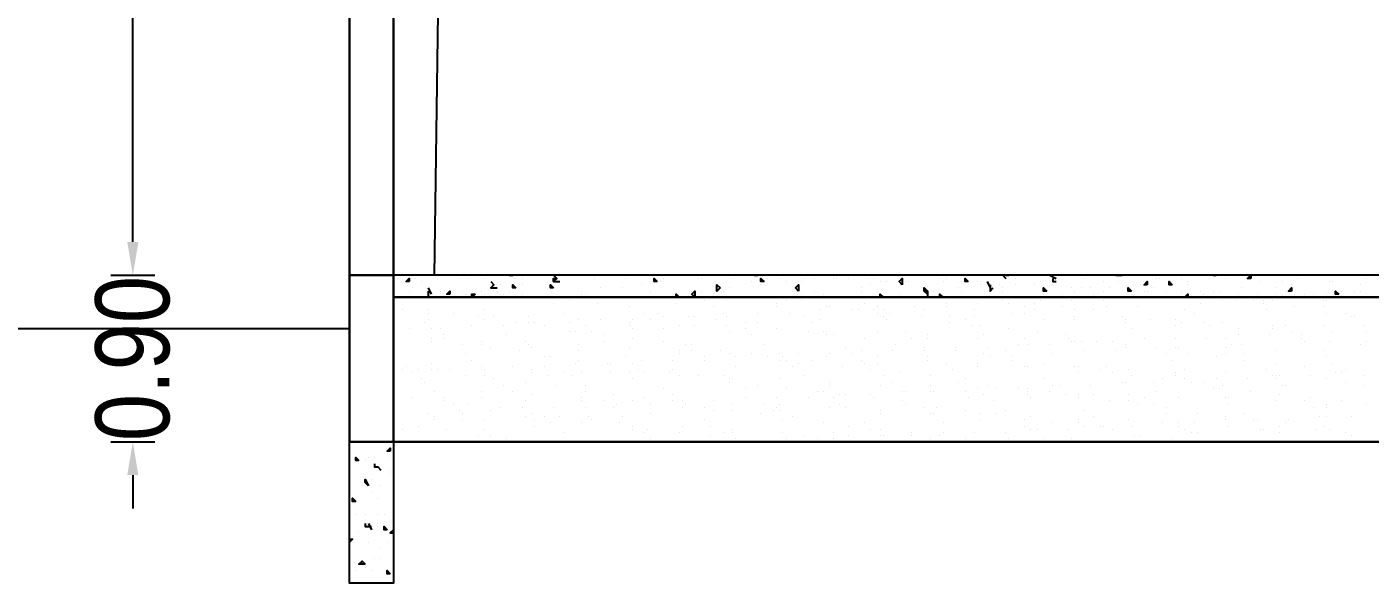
# Model space of a CAD drawing. Header units: metres. Extents: x -941 to 1333, y -28 to 1490.
# Drawn here: x 1009.25 to 1016.5, y 386.67 to 389.67 of the extents above; entities that cross this region are included whole.
import ezdxf

# ---------------------------------------------------------------- set-up
doc = ezdxf.new("R2010")
doc.units = ezdxf.units.M
for name, color, linetype in [('BLK_3_FLR_0_REGULAR_ROOM_1', 4, 'Continuous'), ('BLK_3_HT_OF_BLDG', 5, 'Continuous'), ('BLK_3_PLINTH_HEIGHT', 7, 'Continuous')]:
    doc.layers.add(name, color=color, linetype=linetype)
doc.styles.add('style2A', font='swissc.ttf')
doc.dimstyles.get("Standard").update_dxf_attribs({"dimtxt": 0.4, "dimasz": 0.18, "dimexe": 0.18, "dimexo": 0.0625, "dimgap": 0, "dimtad": 0, "dimzin": 0, "dimdsep": 46, "dimtxsty": 'style2A', "dimcen": 0.09, "dimse1": 1, "dimse2": 1, "dimadec": 0, "dimazin": 0, "dimtfac": 1, "dimtofl": 0, "dimtmove": 0, "dimatfit": 3, "dimfxl": 0, "dimtolj": 1, "dimtzin": 0, "dimarcsym": 0})

# ---------------------------------------------------------------- blocks, each defined once
blk = doc.blocks.new('*D959')
at = {"layer": 'BLK_3_HT_OF_BLDG', "color": 0, "lineweight": -2}
for p, q in [((1007.7842, 401.26), (1007.7842, 395.4135)), ((1007.7842, 388.5111), (1007.7842, 394.3576))]:
    blk.add_line(p, q, dxfattribs=at)
at = {"layer": 'BLK_3_HT_OF_BLDG', "color": 0}
for points in [[(1007.7542, 401.26), (1007.8142, 401.26), (1007.7842, 401.44)], [(1007.7542, 388.5111), (1007.8142, 388.5111), (1007.7842, 388.3311)]]:
    blk.add_solid(points, dxfattribs=at)
at = {"layer": 'Defpoints', "color": 0}
for p in [(1021.1996, 401.44), (1007.7842, 388.3311), (1021.1996, 388.3311)]:
    blk.add_point(p, dxfattribs=at)
at = {"layer": 'BLK_3_HT_OF_BLDG', "color": 0, "insert": (1007.7842, 394.8855), "char_height": 0.4, "attachment_point": 5, "rotation": 90, "style": 'style2A'}
blk.add_mtext('\\A1;13.11', dxfattribs=at)
blk = doc.blocks.new('*D960')
at = {"layer": 'BLK_3_PLINTH_HEIGHT', "color": 0, "lineweight": -2}
for p, q in [((1009.818, 388.5111), (1009.818, 388.6911)), ((1009.818, 387.2523), (1009.818, 387.0723))]:
    blk.add_line(p, q, dxfattribs=at)
at = {"layer": 'BLK_3_PLINTH_HEIGHT', "color": 0}
for points in [[(1009.788, 388.5111), (1009.848, 388.5111), (1009.818, 388.3311)], [(1009.788, 387.2523), (1009.848, 387.2523), (1009.818, 387.4323)]]:
    blk.add_solid(points, dxfattribs=at)
at = {"layer": 'Defpoints', "color": 0}
for p in [(1010.9882, 388.3311), (1009.818, 387.4323), (1010.9882, 387.4323)]:
    blk.add_point(p, dxfattribs=at)
at = {"layer": 'BLK_3_PLINTH_HEIGHT', "color": 0, "insert": (1009.818, 387.8817), "char_height": 0.4, "attachment_point": 5, "rotation": 90, "style": 'style2A'}
blk.add_mtext('\\A1;0.90', dxfattribs=at)
blk = doc.blocks.new('*D957')
at = {"layer": 'BLK_3_FLR_0_REGULAR_ROOM_1', "color": 0, "lineweight": -2}
for p, q in [((1009.818, 400.3487), (1009.818, 394.9941)), ((1009.818, 388.5111), (1009.818, 393.8658))]:
    blk.add_line(p, q, dxfattribs=at)
at = {"layer": 'BLK_3_FLR_0_REGULAR_ROOM_1', "color": 0}
for points in [[(1009.788, 400.3487), (1009.848, 400.3487), (1009.818, 400.5287)], [(1009.788, 388.5111), (1009.848, 388.5111), (1009.818, 388.3311)]]:
    blk.add_solid(points, dxfattribs=at)
at = {"layer": 'Defpoints', "color": 0}
for p in [(1020.3101, 400.5287), (1009.818, 388.3311), (1020.3101, 388.3311)]:
    blk.add_point(p, dxfattribs=at)
at = {"layer": 'BLK_3_FLR_0_REGULAR_ROOM_1', "color": 0, "insert": (1009.818, 394.4299), "char_height": 0.4, "attachment_point": 5, "rotation": 90, "style": 'style2A'}
blk.add_mtext('\\A1;12.20', dxfattribs=at)

msp = doc.modelspace()

# ---------------------------------------------------------------- linework, layer by layer
at = {"lineweight": 25}
for points in [[(1011.22558, 400.54116), (1011.22558, 388.33111), (1011.22558, 400.54116)], [(1011.61562, 400.54116), (1011.44604, 388.33111)], [(1029.04886, 387.43232), (1029.04886, 388.33111), (1029.04886, 390.77312), (1029.28627, 390.77312), (1029.28627, 388.33111), (1029.28627, 387.43232), (1010.98816, 387.43232), (1010.98816, 388.33111), (1010.98816, 390.77312), (1011.22558, 390.77312), (1011.22558, 388.33111), (1011.22558, 387.43232)], [(1009.69932, 388.33111), (1009.93674, 388.33111)], [(1029.28627, 388.33111), (1010.98816, 388.33111)], [(1011.34429, 388.31415), (1011.34429, 388.31415)], [(1011.3782, 388.2972), (1011.3782, 388.2972)], [(1011.54779, 388.33111), (1011.54779, 388.33111)], [(1011.58171, 388.31415), (1011.58171, 388.31415)], [(1011.63258, 388.31415), (1011.63258, 388.31415)], [(1011.71737, 388.31415), (1011.71737, 388.31415)], [(1011.75129, 388.2972), (1011.76825, 388.28024), (1011.75129, 388.26328), (1011.78521, 388.26328)], [(1011.85304, 388.33111), (1011.87, 388.33111)], [(1011.87, 388.33111), (1011.87, 388.33111)], [(1011.92087, 388.31415), (1011.92087, 388.31415)], [(1012.09046, 388.33111), (1012.10742, 388.31415), (1012.09046, 388.2972), (1012.12437, 388.2972)], [(1012.10742, 388.31415), (1012.10742, 388.31415)], [(1012.10742, 388.2972), (1012.10742, 388.2972)], [(1012.12437, 388.2972), (1012.12437, 388.2972)], [(1012.22612, 388.33111), (1012.22612, 388.33111)], [(1012.31092, 388.31415), (1012.31092, 388.31415)], [(1012.34483, 388.33111), (1012.34483, 388.33111)], [(1012.41267, 388.33111), (1012.41267, 388.33111)], [(1012.44658, 388.33111), (1012.44658, 388.33111)], [(1012.44658, 388.33111), (1012.44658, 388.33111)], [(1012.4805, 388.31415), (1012.4805, 388.31415)], [(1012.66704, 388.2972), (1012.66704, 388.2972)], [(1012.684, 388.31415), (1012.684, 388.31415)], [(1012.76879, 388.33111), (1012.76879, 388.33111)], [(1012.87054, 388.31415), (1012.87054, 388.31415)], [(1012.8875, 388.31415), (1012.8875, 388.31415)], [(1012.8875, 388.31415), (1012.8875, 388.31415)], [(1013.05709, 388.31415), (1013.05709, 388.31415)], [(1013.091, 388.33111), (1013.091, 388.33111)], [(1013.15884, 388.2972), (1013.15884, 388.2972)], [(1013.19275, 388.33111), (1013.19275, 388.33111)], [(1013.19275, 388.33111), (1013.19275, 388.33111)], [(1013.24363, 388.31415), (1013.24363, 388.31415)], [(1013.2945, 388.33111), (1013.2945, 388.33111)], [(1013.31146, 388.31415), (1013.31146, 388.31415)], [(1013.34538, 388.2972), (1013.34538, 388.2972)], [(1013.39625, 388.33111), (1013.39625, 388.33111)], [(1013.43017, 388.2972), (1013.43017, 388.2972)], [(1013.44713, 388.31415), (1013.44713, 388.31415)], [(1013.46409, 388.33111), (1013.46409, 388.33111)], [(1013.498, 388.31415), (1013.498, 388.31415)], [(1013.59975, 388.31415), (1013.59975, 388.31415)], [(1013.61671, 388.31415), (1013.61671, 388.31415)], [(1013.63367, 388.33111), (1013.63367, 388.33111)], [(1013.68455, 388.31415), (1013.68455, 388.31415)], [(1013.7863, 388.31415), (1013.7863, 388.31415)], [(1013.82021, 388.31415), (1013.82021, 388.31415)], [(1013.85413, 388.2972), (1013.85413, 388.2972)], [(1013.88805, 388.2972), (1013.88805, 388.2972)], [(1013.9898, 388.2972), (1013.9898, 388.2972)], [(1014.00676, 388.2972), (1014.00676, 388.2972)], [(1014.09155, 388.2972), (1014.09155, 388.2972)], [(1014.12547, 388.33111), (1014.12547, 388.33111)], [(1014.17634, 388.31415), (1014.17634, 388.31415)], [(1014.1933, 388.2972), (1014.1933, 388.2972)], [(1014.21026, 388.31415), (1014.21026, 388.31415)], [(1014.29505, 388.2972), (1014.29505, 388.2972)], [(1014.37984, 388.2972), (1014.37984, 388.2972)], [(1014.3968, 388.2972), (1014.3968, 388.2972)], [(1014.43072, 388.2972), (1014.44767, 388.26328)], [(1014.51551, 388.33111), (1014.51551, 388.33111)], [(1014.53247, 388.33111), (1014.53247, 388.33111)], [(1014.53247, 388.33111), (1014.54943, 388.33111)], [(1014.54943, 388.33111), (1014.54943, 388.33111)], [(1014.58334, 388.31415), (1014.58334, 388.31415)], [(1014.58334, 388.31415), (1014.58334, 388.31415)], [(1014.71901, 388.2972), (1014.71901, 388.2972)], [(1014.76988, 388.33111), (1014.8038, 388.31415)], [(1014.76988, 388.2972), (1014.76988, 388.2972)], [(1014.78684, 388.31415), (1014.78684, 388.2972), (1014.8038, 388.2972)], [(1014.82076, 388.33111), (1014.82076, 388.33111)], [(1014.93947, 388.33111), (1014.93947, 388.33111)], [(1014.95643, 388.31415), (1014.95643, 388.31415)], [(1015.05818, 388.2972), (1015.05818, 388.2972)], [(1015.12601, 388.33111), (1015.15993, 388.33111)], [(1015.12601, 388.33111), (1015.12601, 388.33111)], [(1015.14297, 388.2972), (1015.14297, 388.2972)], [(1015.34647, 388.31415), (1015.34647, 388.31415)], [(1015.36343, 388.33111), (1015.36343, 388.33111)], [(1015.36343, 388.31415), (1015.36343, 388.31415)], [(1015.48214, 388.31415), (1015.48214, 388.31415)], [(1015.51605, 388.2972), (1015.51605, 388.2972)], [(1015.63476, 388.31415), (1015.63476, 388.31415)], [(1015.65172, 388.33111), (1015.65172, 388.33111)], [(1015.71955, 388.31415), (1015.71955, 388.31415)], [(1015.83826, 388.31415), (1015.83826, 388.31415)], [(1015.9061, 388.2972), (1015.9061, 388.2972)], [(1015.9061, 388.2972), (1015.9061, 388.2972)], [(1016.02481, 388.2972), (1016.02481, 388.2972)], [(1016.1096, 388.31415), (1016.1096, 388.31415)], [(1016.22831, 388.33111), (1016.22831, 388.33111)], [(1016.27918, 388.2972), (1016.27918, 388.2972)], [(1016.29614, 388.2972), (1016.29614, 388.2972)], [(1016.48268, 388.31415), (1016.48268, 388.31415)], [(1011.31037, 388.24632), (1011.31037, 388.24632)], [(1011.32733, 388.26328), (1011.32733, 388.26328)], [(1011.41212, 388.26328), (1011.42908, 388.22936)], [(1011.41212, 388.24632), (1011.41212, 388.2124)], [(1011.41212, 388.24632), (1011.41212, 388.24632)], [(1011.47995, 388.24632), (1011.47995, 388.24632)], [(1011.51387, 388.22936), (1011.51387, 388.22936)], [(1011.59866, 388.24632), (1011.59866, 388.24632)], [(1011.61562, 388.22936), (1011.61562, 388.22936)], [(1011.70041, 388.24632), (1011.70041, 388.24632)], [(1011.71737, 388.22936), (1011.71737, 388.22936)], [(1011.78521, 388.24632), (1011.78521, 388.24632)], [(1011.80216, 388.28024), (1011.80216, 388.28024)], [(1011.81912, 388.22936), (1011.81912, 388.22936)], [(1011.85304, 388.24632), (1011.85304, 388.24632)], [(1011.90391, 388.28024), (1011.90391, 388.28024)], [(1011.92087, 388.28024), (1011.92087, 388.28024)], [(1011.92087, 388.22936), (1011.92087, 388.22936)], [(1012.24308, 388.24632), (1012.24308, 388.24632)], [(1012.24308, 388.22936), (1012.24308, 388.22936)], [(1012.26004, 388.22936), (1012.26004, 388.22936)], [(1012.34483, 388.26328), (1012.34483, 388.26328)], [(1012.46354, 388.26328), (1012.46354, 388.26328)], [(1012.56529, 388.28024), (1012.56529, 388.28024)], [(1012.61617, 388.24632), (1012.61617, 388.24632)], [(1012.75183, 388.2124), (1012.75183, 388.22936), (1012.76879, 388.2124)], [(1012.83663, 388.24632), (1012.83663, 388.24632)], [(1012.8875, 388.24632), (1012.8875, 388.24632)], [(1013.00621, 388.24632), (1013.00621, 388.24632)], [(1013.00621, 388.24632), (1013.00621, 388.24632)], [(1013.04013, 388.26328), (1013.04013, 388.26328)], [(1013.20971, 388.28024), (1013.20971, 388.28024)], [(1013.3793, 388.24632), (1013.3793, 388.24632)], [(1013.43017, 388.22936), (1013.43017, 388.22936)], [(1013.498, 388.24632), (1013.498, 388.24632)], [(1013.54888, 388.22936), (1013.54888, 388.22936)], [(1013.75238, 388.26328), (1013.75238, 388.26328)], [(1013.75238, 388.24632), (1013.75238, 388.24632)], [(1013.80326, 388.28024), (1013.80326, 388.28024)], [(1013.85413, 388.2124), (1013.85413, 388.22936), (1013.87109, 388.2124)], [(1013.95588, 388.22936), (1013.95588, 388.22936)], [(1013.97284, 388.28024), (1013.97284, 388.28024)], [(1014.07459, 388.26328), (1014.07459, 388.26328)], [(1014.09155, 388.24632), (1014.10851, 388.22936)], [(1014.10851, 388.24632), (1014.10851, 388.2124)], [(1014.14242, 388.24632), (1014.14242, 388.24632)], [(1014.17634, 388.2124), (1014.17634, 388.22936), (1014.1933, 388.2124)], [(1014.27809, 388.26328), (1014.27809, 388.26328)], [(1014.29505, 388.24632), (1014.29505, 388.24632)], [(1014.3968, 388.28024), (1014.3968, 388.28024)], [(1014.3968, 388.28024), (1014.3968, 388.28024)], [(1014.44767, 388.28024), (1014.44767, 388.24632), (1014.46463, 388.26328)], [(1014.49855, 388.28024), (1014.49855, 388.28024)], [(1014.51551, 388.26328), (1014.51551, 388.26328)], [(1014.51551, 388.24632), (1014.51551, 388.24632)], [(1014.58334, 388.28024), (1014.58334, 388.28024)], [(1014.68509, 388.28024), (1014.68509, 388.28024)], [(1014.73597, 388.24632), (1014.73597, 388.24632)], [(1014.78684, 388.28024), (1014.78684, 388.28024)], [(1014.83772, 388.22936), (1014.83772, 388.22936)], [(1014.88859, 388.26328), (1014.88859, 388.26328)], [(1014.90555, 388.24632), (1014.90555, 388.24632)], [(1014.93947, 388.26328), (1014.93947, 388.26328)], [(1014.99034, 388.26328), (1014.99034, 388.26328)], [(1015.0073, 388.22936), (1015.0073, 388.22936)], [(1015.05818, 388.24632), (1015.05818, 388.24632)], [(1015.09209, 388.26328), (1015.09209, 388.26328)], [(1015.19384, 388.26328), (1015.19384, 388.26328)], [(1015.2108, 388.22936), (1015.2108, 388.22936)], [(1015.26168, 388.28024), (1015.26168, 388.28024)], [(1015.27864, 388.24632), (1015.27864, 388.24632)], [(1015.29559, 388.24632), (1015.29559, 388.24632)], [(1015.32951, 388.26328), (1015.32951, 388.26328)], [(1015.39735, 388.24632), (1015.39735, 388.24632)], [(1015.48214, 388.24632), (1015.48214, 388.24632)], [(1015.48214, 388.24632), (1015.48214, 388.24632)], [(1015.4991, 388.2124), (1015.51605, 388.22936), (1015.51605, 388.2124)], [(1015.51605, 388.28024), (1015.51605, 388.28024)], [(1015.58389, 388.24632), (1015.58389, 388.24632)], [(1015.60085, 388.22936), (1015.60085, 388.22936)], [(1015.65172, 388.24632), (1015.65172, 388.24632)], [(1015.68564, 388.24632), (1015.68564, 388.24632)], [(1015.78739, 388.22936), (1015.78739, 388.22936)], [(1015.80435, 388.26328), (1015.80435, 388.26328)], [(1015.88914, 388.22936), (1015.88914, 388.22936)], [(1015.99089, 388.26328), (1015.99089, 388.26328)], [(1015.99089, 388.22936), (1015.99089, 388.22936)], [(1016.02481, 388.22936), (1016.02481, 388.22936)], [(1016.04176, 388.24632), (1016.04176, 388.24632)], [(1016.09264, 388.22936), (1016.09264, 388.22936)], [(1016.14351, 388.22936), (1016.14351, 388.22936)], [(1016.19439, 388.22936), (1016.19439, 388.22936)], [(1016.26222, 388.22936), (1016.26222, 388.22936)], [(1016.34702, 388.24632), (1016.34702, 388.24632)], [(1016.41485, 388.24632), (1016.41485, 388.24632)], [(1016.44877, 388.28024), (1016.44877, 388.28024)], [(1016.44877, 388.24632), (1016.44877, 388.24632)], [(1017.05927, 388.2124), (1011.22558, 388.2124)], [(1011.42908, 388.2124), (1011.44604, 388.2124)], [(1012.02262, 388.2124), (1012.02262, 388.2124)], [(1012.09046, 388.17849), (1012.09046, 388.17849)], [(1012.17525, 388.19544), (1012.17525, 388.19544)], [(1012.22612, 388.2124), (1012.22612, 388.2124)], [(1012.32787, 388.17849), (1012.32787, 388.17849)], [(1012.4805, 388.2124), (1012.4805, 388.2124)], [(1012.4805, 388.2124), (1012.4805, 388.2124)], [(1012.49746, 388.16153), (1012.49746, 388.16153)], [(1012.75183, 388.2124), (1012.75183, 388.2124)], [(1012.75183, 388.17849), (1012.75183, 388.17849)], [(1012.90446, 388.19544), (1012.90446, 388.19544)], [(1012.95534, 388.16153), (1012.95534, 388.16153)], [(1013.02317, 388.19544), (1013.02317, 388.19544)], [(1013.26059, 388.2124), (1013.26059, 388.2124)], [(1013.2945, 388.17849), (1013.2945, 388.17849)], [(1013.2945, 388.16153), (1013.2945, 388.16153)], [(1013.34538, 388.19544), (1013.34538, 388.19544)], [(1013.43017, 388.19544), (1013.43017, 388.19544)], [(1013.56584, 388.16153), (1013.56584, 388.16153)], [(1013.5828, 388.16153), (1013.5828, 388.16153)], [(1013.76934, 388.2124), (1013.76934, 388.2124)], [(1013.76934, 388.17849), (1013.76934, 388.17849)], [(1013.83717, 388.16153), (1013.83717, 388.16153)], [(1014.04067, 388.16153), (1014.04067, 388.16153)], [(1014.12547, 388.2124), (1014.12547, 388.2124)], [(1014.17634, 388.2124), (1014.17634, 388.2124)], [(1014.21026, 388.17849), (1014.21026, 388.17849)], [(1014.21026, 388.16153), (1014.21026, 388.16153)], [(1014.37984, 388.17849), (1014.37984, 388.17849)], [(1014.51551, 388.19544), (1014.51551, 388.19544)], [(1014.54943, 388.17849), (1014.54943, 388.17849)], [(1014.63422, 388.16153), (1014.63422, 388.16153)], [(1014.68509, 388.17849), (1014.68509, 388.17849)], [(1014.71901, 388.19544), (1014.71901, 388.19544)], [(1014.83772, 388.16153), (1014.83772, 388.16153)], [(1014.88859, 388.19544), (1014.88859, 388.19544)], [(1015.0073, 388.2124), (1015.0073, 388.2124)], [(1015.05818, 388.19544), (1015.05818, 388.19544)], [(1015.07514, 388.16153), (1015.07514, 388.16153)], [(1015.15993, 388.2124), (1015.15993, 388.2124)], [(1015.22776, 388.2124), (1015.22776, 388.2124)], [(1015.24472, 388.16153), (1015.24472, 388.16153)], [(1015.58389, 388.17849), (1015.58389, 388.17849)], [(1015.7026, 388.19544), (1015.7026, 388.19544)], [(1015.77043, 388.19544), (1015.77043, 388.19544)], [(1015.87218, 388.19544), (1015.87218, 388.19544)], [(1015.92306, 388.19544), (1015.92306, 388.19544)], [(1015.92306, 388.17849), (1015.92306, 388.17849)], [(1015.97393, 388.19544), (1015.97393, 388.19544)], [(1016.09264, 388.16153), (1016.09264, 388.16153)], [(1016.24527, 388.19544), (1016.24527, 388.19544)], [(1016.24527, 388.16153), (1016.24527, 388.16153)], [(1016.26222, 388.19544), (1016.26222, 388.19544)], [(1016.29614, 388.2124), (1016.29614, 388.2124)], [(1011.27645, 388.14457), (1011.27645, 388.14457)], [(1011.39516, 388.07674), (1011.39516, 388.07674)], [(1011.41212, 388.14457), (1011.41212, 388.14457)], [(1011.41212, 388.12761), (1011.41212, 388.12761)], [(1011.41212, 388.09369), (1011.41212, 388.09369)], [(1011.54779, 388.12761), (1011.54779, 388.12761)], [(1011.68346, 388.11065), (1011.68346, 388.11065)], [(1011.71737, 388.14457), (1011.71737, 388.14457)], [(1011.71737, 388.09369), (1011.71737, 388.09369)], [(1011.76825, 388.11065), (1011.76825, 388.11065)], [(1011.88696, 388.07674), (1011.88696, 388.07674)], [(1011.95479, 388.11065), (1011.95479, 388.11065)], [(1011.95479, 388.07674), (1011.95479, 388.07674)], [(1011.98871, 388.07674), (1011.98871, 388.07674)], [(1012.14133, 388.12761), (1012.14133, 388.12761)], [(1012.17525, 388.07674), (1012.17525, 388.07674)], [(1012.22612, 388.09369), (1012.22612, 388.09369)], [(1012.34483, 388.09369), (1012.34483, 388.09369)], [(1012.49746, 388.07674), (1012.49746, 388.07674)], [(1012.51442, 388.09369), (1012.51442, 388.09369)], [(1012.58225, 388.12761), (1012.58225, 388.12761)], [(1012.61617, 388.09369), (1012.61617, 388.09369)], [(1012.65008, 388.12761), (1012.65008, 388.12761)], [(1012.684, 388.11065), (1012.684, 388.11065)], [(1012.81967, 388.11065), (1012.81967, 388.11065)], [(1012.85359, 388.11065), (1012.85359, 388.11065)], [(1012.97229, 388.09369), (1012.97229, 388.09369)], [(1013.00621, 388.12761), (1013.00621, 388.12761)], [(1013.02317, 388.11065), (1013.02317, 388.11065)], [(1013.12492, 388.07674), (1013.12492, 388.07674)], [(1013.19275, 388.12761), (1013.19275, 388.12761)], [(1013.19275, 388.07674), (1013.19275, 388.07674)], [(1013.36234, 388.12761), (1013.36234, 388.12761)], [(1013.44713, 388.11065), (1013.44713, 388.11065)], [(1013.48105, 388.07674), (1013.48105, 388.07674)], [(1013.53192, 388.14457), (1013.53192, 388.14457)], [(1013.53192, 388.09369), (1013.53192, 388.09369)], [(1013.70151, 388.14457), (1013.70151, 388.14457)], [(1013.73542, 388.14457), (1013.73542, 388.14457)], [(1013.82021, 388.14457), (1013.82021, 388.14457)], [(1013.83717, 388.12761), (1013.83717, 388.12761)], [(1013.87109, 388.14457), (1013.87109, 388.14457)], [(1013.87109, 388.11065), (1013.87109, 388.11065)], [(1013.88805, 388.09369), (1013.88805, 388.09369)], [(1013.90501, 388.12761), (1013.90501, 388.12761)], [(1014.07459, 388.11065), (1014.07459, 388.11065)], [(1014.09155, 388.14457), (1014.09155, 388.14457)], [(1014.22722, 388.11065), (1014.22722, 388.11065)], [(1014.22722, 388.07674), (1014.22722, 388.07674)], [(1014.31201, 388.09369), (1014.31201, 388.09369)], [(1014.36288, 388.14457), (1014.36288, 388.14457)], [(1014.36288, 388.11065), (1014.36288, 388.11065)], [(1014.56638, 388.12761), (1014.56638, 388.12761)], [(1014.63422, 388.12761), (1014.63422, 388.12761)], [(1014.68509, 388.14457), (1014.68509, 388.14457)], [(1014.73597, 388.09369), (1014.73597, 388.09369)], [(1014.90555, 388.14457), (1014.90555, 388.14457)], [(1014.90555, 388.11065), (1014.90555, 388.11065)], [(1014.90555, 388.09369), (1014.90555, 388.09369)], [(1015.0073, 388.14457), (1015.0073, 388.14457)], [(1015.15993, 388.11065), (1015.15993, 388.11065)], [(1015.17689, 388.09369), (1015.17689, 388.09369)], [(1015.17689, 388.07674), (1015.17689, 388.07674)], [(1015.31255, 388.09369), (1015.31255, 388.09369)], [(1015.44822, 388.09369), (1015.44822, 388.09369)], [(1015.48214, 388.07674), (1015.48214, 388.07674)], [(1015.4991, 388.14457), (1015.4991, 388.14457)], [(1015.54997, 388.12761), (1015.54997, 388.12761)], [(1015.60085, 388.07674), (1015.60085, 388.07674)], [(1015.7026, 388.07674), (1015.7026, 388.07674)], [(1015.94001, 388.14457), (1015.94001, 388.14457)], [(1016.26222, 388.12761), (1016.26222, 388.12761)], [(1016.36397, 388.12761), (1016.36397, 388.12761)], [(1016.39789, 388.11065), (1016.39789, 388.11065)], [(1016.41485, 388.11065), (1016.41485, 388.11065)], [(1010.98816, 388.04282), (1007.08773, 388.04282)], [(1011.31037, 388.04282), (1011.31037, 388.04282)], [(1011.42908, 388.04282), (1011.42908, 388.04282)], [(1011.47995, 388.04282), (1011.47995, 388.04282)], [(1011.49691, 388.0089), (1011.49691, 388.0089)], [(1011.64954, 388.05978), (1011.64954, 388.05978)], [(1011.81912, 388.05978), (1011.81912, 388.05978)], [(1011.81912, 388.05978), (1011.81912, 388.05978)], [(1011.83608, 388.0089), (1011.83608, 388.0089)], [(1012.03958, 388.05978), (1012.03958, 388.05978)], [(1012.17525, 388.02586), (1012.17525, 388.02586)], [(1012.20917, 388.02586), (1012.20917, 388.02586)], [(1012.26004, 388.05978), (1012.26004, 388.05978)], [(1012.29396, 388.02586), (1012.29396, 388.02586)], [(1012.36179, 388.0089), (1012.36179, 388.0089)], [(1012.49746, 388.05978), (1012.49746, 388.05978)], [(1012.51442, 388.04282), (1012.51442, 388.04282)], [(1012.684, 388.04282), (1012.684, 388.04282)], [(1012.76879, 388.05978), (1012.76879, 388.05978)], [(1012.85359, 388.05978), (1012.85359, 388.05978)], [(1013.02317, 388.05978), (1013.02317, 388.05978)], [(1013.04013, 388.02586), (1013.04013, 388.02586)], [(1013.12492, 388.04282), (1013.12492, 388.04282)], [(1013.15884, 388.0089), (1013.15884, 388.0089)], [(1013.2945, 388.04282), (1013.2945, 388.04282)], [(1013.2945, 388.04282), (1013.2945, 388.04282)], [(1013.46409, 388.02586), (1013.46409, 388.02586)], [(1013.54888, 388.02586), (1013.54888, 388.02586)], [(1013.56584, 388.02586), (1013.56584, 388.02586)], [(1013.56584, 388.0089), (1013.56584, 388.0089)], [(1013.59975, 388.0089), (1013.59975, 388.0089)], [(1013.83717, 388.02586), (1013.83717, 388.02586)], [(1013.9898, 388.02586), (1013.9898, 388.02586)], [(1014.10851, 388.0089), (1014.10851, 388.0089)], [(1014.34592, 388.05978), (1014.34592, 388.05978)], [(1014.3968, 388.05978), (1014.3968, 388.05978)], [(1014.41376, 388.0089), (1014.41376, 388.0089)], [(1014.54943, 388.04282), (1014.54943, 388.04282)], [(1014.70205, 388.02586), (1014.70205, 388.02586)], [(1014.85468, 388.0089), (1014.85468, 388.0089)], [(1015.2108, 388.04282), (1015.2108, 388.04282)], [(1015.44822, 388.05978), (1015.44822, 388.05978)], [(1015.63476, 388.05978), (1015.63476, 388.05978)], [(1015.78739, 388.04282), (1015.78739, 388.04282)], [(1015.78739, 388.0089), (1015.78739, 388.0089)], [(1015.95697, 388.0089), (1015.95697, 388.0089)], [(1015.95697, 388.0089), (1015.95697, 388.0089)], [(1015.97393, 388.05978), (1015.97393, 388.05978)], [(1015.97393, 388.04282), (1015.97393, 388.04282)], [(1016.04176, 388.05978), (1016.04176, 388.05978)], [(1016.07568, 388.02586), (1016.07568, 388.02586)], [(1016.12656, 388.0089), (1016.12656, 388.0089)], [(1016.24527, 388.05978), (1016.24527, 388.05978)], [(1016.29614, 388.02586), (1016.29614, 388.02586)], [(1016.46572, 388.05978), (1016.46572, 388.05978)], [(1016.48268, 388.02586), (1016.48268, 388.02586)], [(1011.42908, 387.99194), (1011.42908, 387.99194)], [(1011.42908, 387.97499), (1011.42908, 387.97499)], [(1011.49691, 387.99194), (1011.49691, 387.99194)], [(1011.59866, 387.95803), (1011.59866, 387.95803)], [(1011.70041, 387.97499), (1011.70041, 387.97499)], [(1011.70041, 387.95803), (1011.70041, 387.95803)], [(1011.75129, 387.94107), (1011.75129, 387.94107)], [(1011.93783, 387.97499), (1011.93783, 387.97499)], [(1011.95479, 387.95803), (1011.95479, 387.95803)], [(1011.97175, 387.94107), (1011.97175, 387.94107)], [(1012.22612, 387.95803), (1012.22612, 387.95803)], [(1012.36179, 387.97499), (1012.36179, 387.97499)], [(1012.49746, 387.94107), (1012.49746, 387.94107)], [(1012.51442, 387.99194), (1012.51442, 387.99194)], [(1012.684, 387.97499), (1012.684, 387.97499)], [(1012.80271, 387.95803), (1012.80271, 387.95803)], [(1012.83663, 387.95803), (1012.83663, 387.95803)], [(1013.22667, 387.95803), (1013.22667, 387.95803)], [(1013.66759, 387.94107), (1013.66759, 387.94107)], [(1013.76934, 387.99194), (1013.76934, 387.99194)], [(1013.93892, 387.95803), (1013.93892, 387.95803)], [(1014.02371, 387.99194), (1014.02371, 387.99194)], [(1014.09155, 387.94107), (1014.09155, 387.94107)], [(1014.09155, 387.94107), (1014.09155, 387.94107)], [(1014.10851, 387.99194), (1014.10851, 387.99194)], [(1014.26113, 387.94107), (1014.26113, 387.94107)], [(1014.37984, 387.99194), (1014.37984, 387.99194)], [(1014.43072, 387.94107), (1014.43072, 387.94107)], [(1014.6003, 387.95803), (1014.6003, 387.95803)], [(1014.63422, 387.99194), (1014.63422, 387.99194)], [(1014.65118, 387.95803), (1014.65118, 387.95803)], [(1014.76988, 387.95803), (1014.76988, 387.95803)], [(1014.87163, 387.99194), (1014.87163, 387.99194)], [(1014.88859, 387.97499), (1014.88859, 387.97499)], [(1014.90555, 387.97499), (1014.90555, 387.97499)], [(1014.93947, 387.97499), (1014.93947, 387.97499)], [(1015.02426, 387.97499), (1015.02426, 387.97499)], [(1015.10905, 387.97499), (1015.10905, 387.97499)], [(1015.17689, 387.95803), (1015.17689, 387.95803)], [(1015.17689, 387.95803), (1015.17689, 387.95803)], [(1015.17689, 387.94107), (1015.17689, 387.94107)], [(1015.27864, 387.99194), (1015.27864, 387.99194)], [(1015.27864, 387.99194), (1015.27864, 387.99194)], [(1015.34647, 387.94107), (1015.34647, 387.94107)], [(1015.44822, 387.99194), (1015.44822, 387.99194)], [(1015.44822, 387.94107), (1015.44822, 387.94107)], [(1015.46518, 387.94107), (1015.46518, 387.94107)], [(1015.6178, 387.99194), (1015.6178, 387.99194)], [(1015.71955, 387.99194), (1015.71955, 387.99194)], [(1015.71955, 387.94107), (1015.71955, 387.94107)], [(1015.75347, 387.95803), (1015.75347, 387.95803)], [(1015.80435, 387.95803), (1015.80435, 387.95803)], [(1016.12656, 387.99194), (1016.12656, 387.99194)], [(1016.14351, 387.97499), (1016.14351, 387.97499)], [(1016.14351, 387.97499), (1016.14351, 387.97499)], [(1016.27918, 387.97499), (1016.27918, 387.97499)], [(1016.44877, 387.95803), (1016.44877, 387.95803)], [(1016.48268, 387.97499), (1016.48268, 387.97499)], [(1011.61562, 387.90715), (1011.61562, 387.90715)], [(1011.64954, 387.87324), (1011.64954, 387.87324)], [(1011.90391, 387.92411), (1011.90391, 387.92411)], [(1012.03958, 387.89019), (1012.03958, 387.89019)], [(1012.0735, 387.89019), (1012.0735, 387.89019)], [(1012.22612, 387.92411), (1012.22612, 387.92411)], [(1012.22612, 387.87324), (1012.22612, 387.87324)], [(1012.4805, 387.89019), (1012.4805, 387.89019)], [(1012.56529, 387.87324), (1012.56529, 387.87324)], [(1012.73488, 387.87324), (1012.73488, 387.87324)], [(1012.76879, 387.92411), (1012.76879, 387.92411)], [(1012.76879, 387.90715), (1012.76879, 387.90715)], [(1012.83663, 387.92411), (1012.83663, 387.92411)], [(1012.90446, 387.89019), (1012.90446, 387.89019)], [(1012.90446, 387.87324), (1012.90446, 387.87324)], [(1012.98925, 387.92411), (1012.98925, 387.92411)], [(1013.04013, 387.90715), (1013.04013, 387.90715)], [(1013.07404, 387.89019), (1013.07404, 387.89019)], [(1013.15884, 387.90715), (1013.15884, 387.90715)], [(1013.24363, 387.89019), (1013.24363, 387.89019)], [(1013.31146, 387.90715), (1013.31146, 387.90715)], [(1013.31146, 387.87324), (1013.31146, 387.87324)], [(1013.32842, 387.89019), (1013.32842, 387.89019)], [(1013.34538, 387.87324), (1013.34538, 387.87324)], [(1013.41321, 387.90715), (1013.41321, 387.90715)], [(1013.48105, 387.87324), (1013.48105, 387.87324)], [(1013.56584, 387.89019), (1013.56584, 387.89019)], [(1013.5828, 387.90715), (1013.5828, 387.90715)], [(1013.70151, 387.90715), (1013.70151, 387.90715)], [(1013.75238, 387.92411), (1013.75238, 387.92411)], [(1013.75238, 387.87324), (1013.75238, 387.87324)], [(1013.83717, 387.89019), (1013.83717, 387.89019)], [(1013.92196, 387.92411), (1013.92196, 387.92411)], [(1014.09155, 387.92411), (1014.09155, 387.92411)], [(1014.10851, 387.89019), (1014.10851, 387.89019)], [(1014.10851, 387.87324), (1014.10851, 387.87324)], [(1014.26113, 387.92411), (1014.26113, 387.92411)], [(1014.41376, 387.90715), (1014.41376, 387.90715)], [(1014.44767, 387.89019), (1014.44767, 387.89019)], [(1014.53247, 387.92411), (1014.53247, 387.92411)], [(1014.56638, 387.89019), (1014.56638, 387.89019)], [(1014.56638, 387.87324), (1014.56638, 387.87324)], [(1014.78684, 387.90715), (1014.78684, 387.90715)], [(1014.95643, 387.92411), (1014.95643, 387.92411)], [(1015.12601, 387.92411), (1015.12601, 387.92411)], [(1015.39735, 387.90715), (1015.39735, 387.90715)], [(1015.43126, 387.87324), (1015.43126, 387.87324)], [(1015.51605, 387.90715), (1015.51605, 387.90715)], [(1015.66868, 387.89019), (1015.66868, 387.89019)], [(1015.71955, 387.90715), (1015.71955, 387.90715)], [(1015.82131, 387.90715), (1015.82131, 387.90715)], [(1015.82131, 387.87324), (1015.82131, 387.87324)], [(1015.99089, 387.92411), (1015.99089, 387.92411)], [(1016.24527, 387.92411), (1016.24527, 387.92411)], [(1016.26222, 387.89019), (1016.26222, 387.89019)], [(1016.26222, 387.89019), (1016.26222, 387.89019)], [(1011.27645, 387.82236), (1011.27645, 387.82236)], [(1011.29341, 387.83932), (1011.29341, 387.83932)], [(1011.32733, 387.8054), (1011.32733, 387.8054)], [(1011.36125, 387.82236), (1011.36125, 387.82236)], [(1011.42908, 387.85628), (1011.42908, 387.85628)], [(1011.42908, 387.82236), (1011.42908, 387.82236)], [(1011.463, 387.82236), (1011.463, 387.82236)], [(1011.53083, 387.82236), (1011.53083, 387.82236)], [(1011.61562, 387.78844), (1011.61562, 387.78844)], [(1011.70041, 387.83932), (1011.70041, 387.83932)], [(1011.70041, 387.82236), (1011.70041, 387.82236)], [(1011.71737, 387.82236), (1011.71737, 387.82236)], [(1011.71737, 387.78844), (1011.71737, 387.78844)], [(1011.87, 387.83932), (1011.87, 387.83932)], [(1011.97175, 387.82236), (1011.97175, 387.82236)], [(1011.97175, 387.8054), (1011.97175, 387.8054)], [(1012.03958, 387.83932), (1012.03958, 387.83932)], [(1012.05654, 387.78844), (1012.05654, 387.78844)], [(1012.14133, 387.8054), (1012.14133, 387.8054)], [(1012.19221, 387.78844), (1012.19221, 387.78844)], [(1012.20917, 387.85628), (1012.20917, 387.85628)], [(1012.24308, 387.8054), (1012.24308, 387.8054)], [(1012.37875, 387.85628), (1012.37875, 387.85628)], [(1012.39571, 387.85628), (1012.39571, 387.85628)], [(1012.39571, 387.8054), (1012.39571, 387.8054)], [(1012.49746, 387.8054), (1012.49746, 387.8054)], [(1012.51442, 387.85628), (1012.51442, 387.85628)], [(1012.54833, 387.82236), (1012.54833, 387.82236)], [(1012.58225, 387.8054), (1012.58225, 387.8054)], [(1012.71792, 387.8054), (1012.71792, 387.8054)], [(1012.73488, 387.82236), (1012.73488, 387.82236)], [(1012.76879, 387.78844), (1012.76879, 387.78844)], [(1012.87054, 387.78844), (1012.87054, 387.78844)], [(1013.00621, 387.78844), (1013.00621, 387.78844)], [(1013.07404, 387.83932), (1013.07404, 387.83932)], [(1013.3793, 387.83932), (1013.3793, 387.83932)], [(1013.41321, 387.85628), (1013.41321, 387.85628)], [(1013.44713, 387.78844), (1013.44713, 387.78844)], [(1013.65063, 387.83932), (1013.65063, 387.83932)], [(1013.76934, 387.85628), (1013.76934, 387.85628)], [(1013.80326, 387.82236), (1013.80326, 387.82236)], [(1013.83717, 387.85628), (1013.83717, 387.85628)], [(1013.87109, 387.78844), (1013.87109, 387.78844)], [(1013.95588, 387.8054), (1013.95588, 387.8054)], [(1014.12547, 387.78844), (1014.12547, 387.78844)], [(1014.21026, 387.85628), (1014.21026, 387.85628)], [(1014.24417, 387.82236), (1014.24417, 387.82236)], [(1014.37984, 387.85628), (1014.37984, 387.85628)], [(1014.37984, 387.83932), (1014.37984, 387.83932)], [(1014.63422, 387.83932), (1014.63422, 387.83932)], [(1014.65118, 387.83932), (1014.65118, 387.83932)], [(1014.73597, 387.85628), (1014.73597, 387.85628)], [(1014.90555, 387.83932), (1014.90555, 387.83932)], [(1014.92251, 387.83932), (1014.92251, 387.83932)], [(1014.92251, 387.8054), (1014.92251, 387.8054)], [(1015.04122, 387.82236), (1015.04122, 387.82236)], [(1015.07514, 387.83932), (1015.07514, 387.83932)], [(1015.10905, 387.8054), (1015.10905, 387.8054)], [(1015.19384, 387.82236), (1015.19384, 387.82236)], [(1015.2108, 387.78844), (1015.2108, 387.78844)], [(1015.44822, 387.8054), (1015.44822, 387.8054)], [(1015.44822, 387.78844), (1015.44822, 387.78844)], [(1015.4991, 387.82236), (1015.4991, 387.82236)], [(1015.71955, 387.8054), (1015.71955, 387.8054)], [(1015.94001, 387.82236), (1015.94001, 387.82236)], [(1015.97393, 387.78844), (1015.97393, 387.78844)], [(1015.99089, 387.85628), (1015.99089, 387.85628)], [(1015.99089, 387.78844), (1015.99089, 387.78844)], [(1016.00785, 387.78844), (1016.00785, 387.78844)], [(1016.14351, 387.83932), (1016.14351, 387.83932)], [(1016.17743, 387.78844), (1016.17743, 387.78844)], [(1016.29614, 387.85628), (1016.29614, 387.85628)], [(1016.3131, 387.8054), (1016.3131, 387.8054)], [(1016.34702, 387.8054), (1016.34702, 387.8054)], [(1016.36397, 387.82236), (1016.36397, 387.82236)], [(1016.46572, 387.78844), (1016.46572, 387.78844)], [(1011.3782, 387.77148), (1011.3782, 387.77148)], [(1011.39516, 387.75453), (1011.39516, 387.75453)], [(1011.76825, 387.77148), (1011.76825, 387.77148)], [(1011.81912, 387.73757), (1011.81912, 387.73757)], [(1011.93783, 387.75453), (1011.93783, 387.75453)], [(1012.10742, 387.73757), (1012.10742, 387.73757)], [(1012.26004, 387.73757), (1012.26004, 387.73757)], [(1012.51442, 387.77148), (1012.51442, 387.77148)], [(1012.684, 387.72061), (1012.684, 387.72061)], [(1013.04013, 387.77148), (1013.04013, 387.77148)], [(1013.04013, 387.77148), (1013.04013, 387.77148)], [(1013.04013, 387.75453), (1013.04013, 387.75453)], [(1013.05709, 387.77148), (1013.05709, 387.77148)], [(1013.12492, 387.72061), (1013.12492, 387.72061)], [(1013.19275, 387.73757), (1013.19275, 387.73757)], [(1013.31146, 387.77148), (1013.31146, 387.77148)], [(1013.34538, 387.72061), (1013.34538, 387.72061)], [(1013.5828, 387.75453), (1013.5828, 387.75453)], [(1013.5828, 387.73757), (1013.5828, 387.73757)], [(1013.85413, 387.73757), (1013.85413, 387.73757)], [(1013.92196, 387.75453), (1013.92196, 387.75453)], [(1014.12547, 387.73757), (1014.12547, 387.73757)], [(1014.27809, 387.75453), (1014.27809, 387.75453)], [(1014.31201, 387.77148), (1014.31201, 387.77148)], [(1014.37984, 387.72061), (1014.37984, 387.72061)], [(1014.43072, 387.73757), (1014.43072, 387.73757)], [(1014.48159, 387.72061), (1014.48159, 387.72061)], [(1014.6003, 387.72061), (1014.6003, 387.72061)], [(1014.65118, 387.72061), (1014.65118, 387.72061)], [(1014.73597, 387.77148), (1014.73597, 387.77148)], [(1014.78684, 387.73757), (1014.78684, 387.73757)], [(1014.82076, 387.73757), (1014.82076, 387.73757)], [(1014.99034, 387.73757), (1014.99034, 387.73757)], [(1015.15993, 387.75453), (1015.15993, 387.75453)], [(1015.17689, 387.75453), (1015.17689, 387.75453)], [(1015.32951, 387.75453), (1015.32951, 387.75453)], [(1015.38039, 387.77148), (1015.38039, 387.77148)], [(1015.4991, 387.77148), (1015.4991, 387.77148)], [(1015.53301, 387.75453), (1015.53301, 387.75453)], [(1015.60085, 387.75453), (1015.60085, 387.75453)], [(1015.65172, 387.72061), (1015.65172, 387.72061)], [(1015.66868, 387.77148), (1015.66868, 387.77148)], [(1015.68564, 387.72061), (1015.68564, 387.72061)], [(1015.7026, 387.73757), (1015.7026, 387.73757)], [(1015.83826, 387.77148), (1015.83826, 387.77148)], [(1015.99089, 387.77148), (1015.99089, 387.77148)], [(1016.02481, 387.73757), (1016.02481, 387.73757)], [(1016.04176, 387.73757), (1016.04176, 387.73757)], [(1016.26222, 387.77148), (1016.26222, 387.77148)], [(1016.36397, 387.75453), (1016.36397, 387.75453)], [(1016.46572, 387.73757), (1016.46572, 387.73757)], [(1011.32733, 387.66973), (1011.32733, 387.66973)], [(1011.44604, 387.70365), (1011.44604, 387.70365)], [(1011.49691, 387.66973), (1011.49691, 387.66973)], [(1011.49691, 387.65278), (1011.49691, 387.65278)], [(1011.70041, 387.70365), (1011.70041, 387.70365)], [(1011.70041, 387.66973), (1011.70041, 387.66973)], [(1011.87, 387.70365), (1011.87, 387.70365)], [(1011.93783, 387.65278), (1011.93783, 387.65278)], [(1011.97175, 387.68669), (1011.97175, 387.68669)], [(1012.24308, 387.66973), (1012.24308, 387.66973)], [(1012.24308, 387.65278), (1012.24308, 387.65278)], [(1012.26004, 387.70365), (1012.26004, 387.70365)], [(1012.36179, 387.65278), (1012.36179, 387.65278)], [(1012.41267, 387.68669), (1012.41267, 387.68669)], [(1012.51442, 387.65278), (1012.51442, 387.65278)], [(1012.58225, 387.66973), (1012.58225, 387.66973)], [(1012.73488, 387.68669), (1012.73488, 387.68669)], [(1012.73488, 387.65278), (1012.73488, 387.65278)], [(1012.78575, 387.65278), (1012.78575, 387.65278)], [(1012.78575, 387.65278), (1012.78575, 387.65278)], [(1012.95534, 387.65278), (1012.95534, 387.65278)], [(1013.12492, 387.66973), (1013.12492, 387.66973)], [(1013.2945, 387.66973), (1013.2945, 387.66973)], [(1013.46409, 387.66973), (1013.46409, 387.66973)], [(1013.51496, 387.70365), (1013.51496, 387.70365)], [(1013.54888, 387.70365), (1013.54888, 387.70365)], [(1013.59975, 387.66973), (1013.59975, 387.66973)], [(1013.63367, 387.68669), (1013.63367, 387.68669)], [(1013.66759, 387.68669), (1013.66759, 387.68669)], [(1013.80326, 387.68669), (1013.80326, 387.68669)], [(1013.82021, 387.66973), (1013.82021, 387.66973)], [(1013.97284, 387.70365), (1013.97284, 387.70365)], [(1013.97284, 387.65278), (1013.97284, 387.65278)], [(1013.9898, 387.70365), (1013.9898, 387.70365)], [(1014.12547, 387.70365), (1014.12547, 387.70365)], [(1014.14242, 387.70365), (1014.14242, 387.70365)], [(1014.31201, 387.70365), (1014.31201, 387.70365)], [(1014.32897, 387.66973), (1014.32897, 387.66973)], [(1014.41376, 387.68669), (1014.41376, 387.68669)], [(1014.46463, 387.65278), (1014.46463, 387.65278)], [(1014.65118, 387.70365), (1014.65118, 387.70365)], [(1014.65118, 387.68669), (1014.65118, 387.68669)], [(1014.66813, 387.66973), (1014.66813, 387.66973)], [(1014.76988, 387.70365), (1014.76988, 387.70365)], [(1014.85468, 387.68669), (1014.85468, 387.68669)], [(1014.92251, 387.68669), (1014.92251, 387.68669)], [(1014.92251, 387.66973), (1014.92251, 387.66973)], [(1015.0073, 387.68669), (1015.0073, 387.68669)], [(1015.09209, 387.65278), (1015.09209, 387.65278)], [(1015.19384, 387.68669), (1015.19384, 387.68669)], [(1015.19384, 387.65278), (1015.19384, 387.65278)], [(1015.27864, 387.66973), (1015.27864, 387.66973)], [(1015.34647, 387.70365), (1015.34647, 387.70365)], [(1015.46518, 387.66973), (1015.46518, 387.66973)], [(1015.71955, 387.66973), (1015.71955, 387.66973)], [(1015.73651, 387.66973), (1015.73651, 387.66973)], [(1015.85522, 387.70365), (1015.85522, 387.70365)], [(1015.99089, 387.65278), (1015.99089, 387.65278)], [(1016.00785, 387.68669), (1016.00785, 387.68669)], [(1016.14351, 387.65278), (1016.14351, 387.65278)], [(1016.17743, 387.66973), (1016.17743, 387.66973)], [(1016.34702, 387.65278), (1016.34702, 387.65278)], [(1011.41212, 387.58494), (1011.41212, 387.58494)], [(1011.54779, 387.63582), (1011.54779, 387.63582)], [(1011.58171, 387.6019), (1011.58171, 387.6019)], [(1011.59866, 387.58494), (1011.59866, 387.58494)], [(1011.63258, 387.63582), (1011.63258, 387.63582)], [(1011.75129, 387.6019), (1011.75129, 387.6019)], [(1011.80216, 387.61886), (1011.80216, 387.61886)], [(1011.92087, 387.61886), (1011.92087, 387.61886)], [(1011.97175, 387.58494), (1011.97175, 387.58494)], [(1012.09046, 387.61886), (1012.09046, 387.61886)], [(1012.26004, 387.61886), (1012.26004, 387.61886)], [(1012.41267, 387.61886), (1012.41267, 387.61886)], [(1012.42963, 387.63582), (1012.42963, 387.63582)], [(1012.61617, 387.63582), (1012.61617, 387.63582)], [(1012.61617, 387.58494), (1012.61617, 387.58494)], [(1012.78575, 387.61886), (1012.78575, 387.61886)], [(1012.80271, 387.63582), (1012.80271, 387.63582)], [(1012.90446, 387.61886), (1012.90446, 387.61886)], [(1012.95534, 387.6019), (1012.95534, 387.6019)], [(1013.05709, 387.63582), (1013.05709, 387.63582)], [(1013.05709, 387.6019), (1013.05709, 387.6019)], [(1013.20971, 387.58494), (1013.20971, 387.58494)], [(1013.22667, 387.63582), (1013.22667, 387.63582)], [(1013.27755, 387.6019), (1013.27755, 387.6019)], [(1013.2945, 387.61886), (1013.2945, 387.61886)], [(1013.31146, 387.63582), (1013.31146, 387.63582)], [(1013.31146, 387.6019), (1013.31146, 387.6019)], [(1013.5828, 387.61886), (1013.5828, 387.61886)], [(1013.63367, 387.63582), (1013.63367, 387.63582)], [(1013.66759, 387.61886), (1013.66759, 387.61886)], [(1013.85413, 387.6019), (1013.85413, 387.6019)], [(1013.85413, 387.58494), (1013.85413, 387.58494)], [(1013.9898, 387.63582), (1013.9898, 387.63582)], [(1014.09155, 387.61886), (1014.09155, 387.61886)], [(1014.12547, 387.58494), (1014.12547, 387.58494)], [(1014.14242, 387.58494), (1014.14242, 387.58494)], [(1014.15938, 387.61886), (1014.15938, 387.61886)], [(1014.31201, 387.6019), (1014.31201, 387.6019)], [(1014.3968, 387.58494), (1014.3968, 387.58494)], [(1014.48159, 387.58494), (1014.48159, 387.58494)], [(1014.53247, 387.6019), (1014.53247, 387.6019)], [(1014.95643, 387.6019), (1014.95643, 387.6019)], [(1015.24472, 387.63582), (1015.24472, 387.63582)], [(1015.32951, 387.63582), (1015.32951, 387.63582)], [(1015.39735, 387.61886), (1015.39735, 387.61886)], [(1015.39735, 387.58494), (1015.39735, 387.58494)], [(1015.56693, 387.58494), (1015.56693, 387.58494)], [(1015.73651, 387.63582), (1015.73651, 387.63582)], [(1015.82131, 387.58494), (1015.82131, 387.58494)], [(1016.19439, 387.61886), (1016.19439, 387.61886)], [(1016.26222, 387.63582), (1016.26222, 387.63582)], [(1016.26222, 387.61886), (1016.26222, 387.61886)], [(1016.48268, 387.63582), (1016.48268, 387.63582)], [(1011.27645, 387.50015), (1011.27645, 387.50015)], [(1011.36125, 387.51711), (1011.36125, 387.51711)], [(1011.44604, 387.56798), (1011.44604, 387.56798)], [(1011.44604, 387.55103), (1011.44604, 387.55103)], [(1011.51387, 387.50015), (1011.51387, 387.50015)], [(1011.59866, 387.55103), (1011.59866, 387.55103)], [(1011.71737, 387.55103), (1011.71737, 387.55103)], [(1011.71737, 387.50015), (1011.71737, 387.50015)], [(1011.93783, 387.56798), (1011.93783, 387.56798)], [(1011.98871, 387.55103), (1011.98871, 387.55103)], [(1011.98871, 387.51711), (1011.98871, 387.51711)], [(1012.03958, 387.56798), (1012.03958, 387.56798)], [(1012.0735, 387.53407), (1012.0735, 387.53407)], [(1012.12437, 387.56798), (1012.12437, 387.56798)], [(1012.24308, 387.53407), (1012.24308, 387.53407)], [(1012.277, 387.56798), (1012.277, 387.56798)], [(1012.29396, 387.55103), (1012.29396, 387.55103)], [(1012.44658, 387.53407), (1012.44658, 387.53407)], [(1012.46354, 387.56798), (1012.46354, 387.56798)], [(1012.51442, 387.51711), (1012.51442, 387.51711)], [(1012.51442, 387.50015), (1012.51442, 387.50015)], [(1012.59921, 387.50015), (1012.59921, 387.50015)], [(1012.78575, 387.51711), (1012.78575, 387.51711)], [(1012.90446, 387.55103), (1012.90446, 387.55103)], [(1012.93838, 387.51711), (1012.93838, 387.51711)], [(1013.05709, 387.50015), (1013.05709, 387.50015)], [(1013.32842, 387.55103), (1013.32842, 387.55103)], [(1013.3793, 387.56798), (1013.3793, 387.56798)], [(1013.54888, 387.53407), (1013.54888, 387.53407)], [(1013.68455, 387.51711), (1013.68455, 387.51711)], [(1013.76934, 387.53407), (1013.76934, 387.53407)], [(1013.80326, 387.50015), (1013.80326, 387.50015)], [(1013.85413, 387.50015), (1013.85413, 387.50015)], [(1014.1933, 387.53407), (1014.1933, 387.53407)], [(1014.3968, 387.55103), (1014.3968, 387.55103)], [(1014.63422, 387.55103), (1014.63422, 387.55103)], [(1014.63422, 387.51711), (1014.63422, 387.51711)], [(1014.66813, 387.56798), (1014.66813, 387.56798)], [(1014.66813, 387.50015), (1014.66813, 387.50015)], [(1014.70205, 387.50015), (1014.70205, 387.50015)], [(1014.78684, 387.53407), (1014.78684, 387.53407)], [(1014.87163, 387.50015), (1014.87163, 387.50015)], [(1014.92251, 387.55103), (1014.92251, 387.55103)], [(1014.92251, 387.53407), (1014.92251, 387.53407)], [(1014.95643, 387.51711), (1014.95643, 387.51711)], [(1015.0073, 387.56798), (1015.0073, 387.56798)], [(1015.04122, 387.51711), (1015.04122, 387.51711)], [(1015.05818, 387.51711), (1015.05818, 387.51711)], [(1015.10905, 387.50015), (1015.10905, 387.50015)], [(1015.19384, 387.55103), (1015.19384, 387.55103)], [(1015.2108, 387.51711), (1015.2108, 387.51711)], [(1015.38039, 387.53407), (1015.38039, 387.53407)], [(1015.46518, 387.53407), (1015.46518, 387.53407)], [(1015.46518, 387.51711), (1015.46518, 387.51711)], [(1015.4991, 387.50015), (1015.4991, 387.50015)], [(1015.54997, 387.53407), (1015.54997, 387.53407)], [(1015.71955, 387.56798), (1015.71955, 387.56798)], [(1015.71955, 387.55103), (1015.71955, 387.55103)], [(1015.73651, 387.51711), (1015.73651, 387.51711)], [(1015.87218, 387.55103), (1015.87218, 387.55103)], [(1015.87218, 387.55103), (1015.87218, 387.55103)], [(1015.88914, 387.55103), (1015.88914, 387.55103)], [(1015.9061, 387.50015), (1015.9061, 387.50015)], [(1015.92306, 387.50015), (1015.92306, 387.50015)], [(1016.00785, 387.51711), (1016.00785, 387.51711)], [(1016.04176, 387.53407), (1016.04176, 387.53407)], [(1016.05872, 387.55103), (1016.05872, 387.55103)], [(1016.21135, 387.50015), (1016.21135, 387.50015)], [(1016.22831, 387.56798), (1016.22831, 387.56798)], [(1016.24527, 387.51711), (1016.24527, 387.51711)], [(1016.26222, 387.56798), (1016.26222, 387.56798)], [(1016.27918, 387.50015), (1016.27918, 387.50015)], [(1016.39789, 387.56798), (1016.39789, 387.56798)], [(1009.69932, 387.43232), (1009.93674, 387.43232)], [(1011.08991, 387.43232), (1011.08991, 387.43232)], [(1011.22558, 387.43232), (1011.22558, 387.43232)], [(1011.44604, 387.43232), (1011.44604, 387.43232)], [(1011.68346, 387.46623), (1011.68346, 387.46623)], [(1011.75129, 387.46623), (1011.75129, 387.46623)], [(1011.83608, 387.44928), (1011.83608, 387.44928)], [(1011.98871, 387.43232), (1011.98871, 387.43232)], [(1012.14133, 387.48319), (1012.14133, 387.48319)], [(1012.58225, 387.48319), (1012.58225, 387.48319)], [(1012.61617, 387.44928), (1012.61617, 387.44928)], [(1012.76879, 387.48319), (1012.76879, 387.48319)], [(1012.93838, 387.46623), (1012.93838, 387.46623)], [(1013.00621, 387.48319), (1013.00621, 387.48319)], [(1013.00621, 387.43232), (1013.00621, 387.43232)], [(1013.05709, 387.48319), (1013.05709, 387.48319)], [(1013.07404, 387.44928), (1013.07404, 387.44928)], [(1013.17579, 387.43232), (1013.17579, 387.43232)], [(1013.32842, 387.48319), (1013.32842, 387.48319)], [(1013.34538, 387.44928), (1013.34538, 387.44928)], [(1013.44713, 387.46623), (1013.44713, 387.46623)], [(1013.48105, 387.43232), (1013.48105, 387.43232)], [(1013.51496, 387.44928), (1013.51496, 387.44928)], [(1013.59975, 387.48319), (1013.59975, 387.48319)], [(1013.59975, 387.44928), (1013.59975, 387.44928)], [(1013.68455, 387.46623), (1013.68455, 387.46623)], [(1013.85413, 387.46623), (1013.85413, 387.46623)], [(1013.85413, 387.46623), (1013.85413, 387.46623)], [(1013.87109, 387.46623), (1013.87109, 387.46623)], [(1014.02371, 387.48319), (1014.02371, 387.48319)], [(1014.02371, 387.46623), (1014.02371, 387.46623)], [(1014.12547, 387.44928), (1014.12547, 387.44928)], [(1014.12547, 387.43232), (1014.12547, 387.43232)], [(1014.17634, 387.46623), (1014.17634, 387.46623)], [(1014.1933, 387.48319), (1014.1933, 387.48319)], [(1014.21026, 387.43232), (1014.21026, 387.43232)], [(1014.31201, 387.44928), (1014.31201, 387.44928)], [(1014.34592, 387.43232), (1014.34592, 387.43232)], [(1014.36288, 387.48319), (1014.36288, 387.48319)], [(1014.3968, 387.43232), (1014.3968, 387.43232)], [(1014.53247, 387.48319), (1014.53247, 387.48319)], [(1014.54943, 387.44928), (1014.54943, 387.44928)], [(1014.66813, 387.43232), (1014.66813, 387.43232)], [(1014.73597, 387.44928), (1014.73597, 387.44928)], [(1014.88859, 387.44928), (1014.88859, 387.44928)], [(1015.17689, 387.43232), (1015.17689, 387.43232)], [(1015.22776, 387.46623), (1015.22776, 387.46623)], [(1015.26168, 387.46623), (1015.26168, 387.46623)], [(1015.43126, 387.44928), (1015.43126, 387.44928)], [(1015.53301, 387.48319), (1015.53301, 387.48319)], [(1015.56693, 387.48319), (1015.56693, 387.48319)], [(1015.60085, 387.43232), (1015.60085, 387.43232)], [(1016.00785, 387.48319), (1016.00785, 387.48319)], [(1016.36397, 387.48319), (1016.36397, 387.48319)], [(1016.36397, 387.48319), (1016.36397, 387.48319)], [(1016.39789, 387.46623), (1016.39789, 387.46623)], [(1010.98816, 387.31361), (1010.98816, 387.31361)], [(1011.02208, 387.34752), (1011.02208, 387.34752)], [(1011.07295, 387.33057), (1011.07295, 387.33057)], [(1011.08991, 387.34752), (1011.08991, 387.34752)], [(1011.12383, 387.34752), (1011.12383, 387.34752)], [(1011.12383, 387.31361), (1011.12383, 387.29665), (1011.14079, 387.29665), (1011.15775, 387.27969)], [(1011.14079, 387.27969), (1011.14079, 387.27969)], [(1011.20862, 387.34752), (1011.20862, 387.34752)], [(1011.20862, 387.27969), (1011.20862, 387.27969)], [(1011.10687, 387.22882), (1011.10687, 387.22882)], [(1011.20862, 387.26273), (1011.20862, 387.26273)], [(1011.05599, 387.1949), (1011.05599, 387.1949)], [(1011.10687, 387.16098), (1011.10687, 387.16098)], [(1011.15775, 387.1949), (1011.15775, 387.1949)], [(1011.02208, 387.12707), (1011.02208, 387.12707)], [(1011.14079, 387.12707), (1011.14079, 387.12707)], [(1011.02208, 387.04227), (1011.02208, 387.04227)], [(1011.07295, 387.04227), (1011.07295, 387.04227)], [(1011.07295, 386.9914), (1011.07295, 386.97444), (1011.10687, 386.97444)], [(1011.08991, 386.9914), (1011.10687, 386.95748)], [(1011.14079, 387.04227), (1011.14079, 387.04227)], [(1011.14079, 386.9914), (1011.14079, 386.9914)], [(1011.1747, 387.04227), (1011.1747, 387.04227)], [(1011.03904, 386.94052), (1011.03904, 386.94052)], [(1011.12383, 386.95748), (1011.12383, 386.95748)], [(1011.14079, 386.97444), (1011.14079, 386.97444)], [(1011.22558, 386.95748), (1011.20862, 386.94052), (1011.22558, 386.94052)], [(1011.22558, 386.95748), (1011.22558, 386.95748)], [(1010.98816, 386.90661), (1011.00512, 386.90661), (1010.98816, 386.88965)], [(1010.98816, 386.88965), (1010.98816, 386.88965)], [(1011.08991, 386.88965), (1011.08991, 386.88965)], [(1011.15775, 386.85573), (1011.15775, 386.85573)], [(1011.19166, 386.88965), (1011.19166, 386.88965)], [(1011.12383, 386.80486), (1011.12383, 386.80486)], [(1011.15775, 386.80486), (1011.15775, 386.80486)], [(1011.02208, 386.73702), (1011.02208, 386.73702)], [(1011.07295, 386.75398), (1011.07295, 386.75398)], [(1011.10687, 386.73702), (1011.10687, 386.73702)], [(1011.20862, 386.73702), (1011.20862, 386.73702)], [(1011.02208, 386.66919), (1011.02208, 386.66919)]]:
    msp.add_lwpolyline(points, dxfattribs=at)
for points in [[(1011.22558, 388.33111), (1011.22558, 390.77312), (1010.98816, 390.77312), (1010.98816, 388.33111)], [(1011.22558, 387.43232), (1011.22558, 388.33111), (1010.98816, 388.33111), (1010.98816, 387.43232)], [(1017.05927, 388.2124), (1017.05927, 388.33111), (1011.22558, 388.33111), (1011.22558, 388.2124)], [(1011.31037, 388.2972), (1011.29341, 388.2972), (1011.31037, 388.31415)], [(1012.10742, 388.31415), (1012.09046, 388.2972), (1012.09046, 388.31415)], [(1012.65008, 388.2972), (1012.63313, 388.2972), (1012.63313, 388.31415)], [(1013.19275, 388.33111), (1013.17579, 388.33111)], [(1013.22667, 388.2972), (1013.20971, 388.2972), (1013.20971, 388.31415)], [(1013.97284, 388.28024), (1013.95588, 388.2972), (1013.97284, 388.31415)], [(1014.32897, 388.2972), (1014.31201, 388.2972), (1014.31201, 388.31415)], [(1014.53247, 388.31415), (1014.51551, 388.33111)], [(1015.29559, 388.28024), (1015.27864, 388.28024), (1015.29559, 388.2972)], [(1015.43126, 388.28024), (1015.4143, 388.28024), (1015.4143, 388.2972)], [(1015.66868, 388.33111), (1015.65172, 388.33111)], [(1015.85522, 388.31415), (1015.83826, 388.31415), (1015.85522, 388.33111)], [(1011.53083, 388.22936), (1011.51387, 388.22936), (1011.53083, 388.24632)], [(1011.6665, 388.22936), (1011.64954, 388.2124), (1011.64954, 388.22936)], [(1011.88696, 388.26328), (1011.87, 388.26328), (1011.87, 388.28024)], [(1012.09046, 388.26328), (1012.0735, 388.26328), (1012.0735, 388.28024)], [(1012.85359, 388.2124), (1012.83663, 388.22936), (1012.85359, 388.24632)], [(1012.98925, 388.26328), (1012.97229, 388.24632), (1012.97229, 388.28024)], [(1013.41321, 388.24632), (1013.39625, 388.26328), (1013.41321, 388.28024)], [(1014.10851, 388.24632), (1014.09155, 388.24632), (1014.09155, 388.26328)], [(1014.75293, 388.24632), (1014.73597, 388.24632), (1014.73597, 388.26328)], [(1015.2108, 388.24632), (1015.19384, 388.24632), (1015.19384, 388.26328)], [(1016.07568, 388.24632), (1016.05872, 388.24632), (1016.07568, 388.26328)], [(1016.33006, 388.22936), (1016.3131, 388.22936), (1016.3131, 388.24632)], [(1017.05927, 387.43232), (1017.05927, 388.2124), (1011.22558, 388.2124), (1011.22558, 387.43232)], [(1011.22558, 387.43232), (1011.22558, 386.66919), (1010.98816, 386.66919), (1010.98816, 387.43232)], [(1011.20862, 387.38144), (1011.19166, 387.38144), (1011.20862, 387.3984)], [(1011.03904, 387.33057), (1011.02208, 387.33057), (1011.02208, 387.34752)], [(1011.08991, 387.1949), (1011.07295, 387.21186), (1011.07295, 387.22882)], [(1011.02208, 387.11011), (1011.00512, 387.11011), (1011.00512, 387.12707)], [(1011.19166, 386.95748), (1011.1747, 386.95748), (1011.1747, 386.97444)], [(1011.07295, 386.77094), (1011.03904, 386.77094), (1011.05599, 386.7879)], [(1011.20862, 386.72006), (1011.19166, 386.72006), (1011.19166, 386.73702)]]:
    msp.add_lwpolyline(points, close=True, dxfattribs=at)

# ---------------------------------------------------------------- dimensions: what is measured, and where the dimension line sits
at = {"layer": 'BLK_3_FLR_0_REGULAR_ROOM_1', "color": 4}
dim = msp.add_linear_dim(base=(1009.81803, 388.33111), p1=(1020.31008, 400.52873), p2=(1020.31008, 388.33111), angle=90, dimstyle='Standard', dxfattribs=at)
dim.commit()
dim.dimension.update_dxf_attribs({"geometry": '*D957', "text_midpoint": (1009.81803, 394.42992)})
at = {"layer": 'BLK_3_HT_OF_BLDG'}
dim = msp.add_aligned_dim(p1=(1021.19961, 401.43996), p2=(1021.19961, 388.33111), distance=-13.41544, dimstyle='Standard', dxfattribs=at)
dim.commit()
dim.dimension.update_dxf_attribs({"geometry": '*D959', "text_midpoint": (1007.78417, 394.88553)})
at = {"layer": 'BLK_3_PLINTH_HEIGHT'}
dim = msp.add_aligned_dim(p1=(1010.98816, 388.33111), p2=(1010.98816, 387.43232), distance=-1.17013, dimstyle='Standard', dxfattribs=at)
dim.commit()
dim.dimension.update_dxf_attribs({"geometry": '*D960', "text_midpoint": (1009.81803, 387.88171)})

doc.saveas('drawing.dxf')
